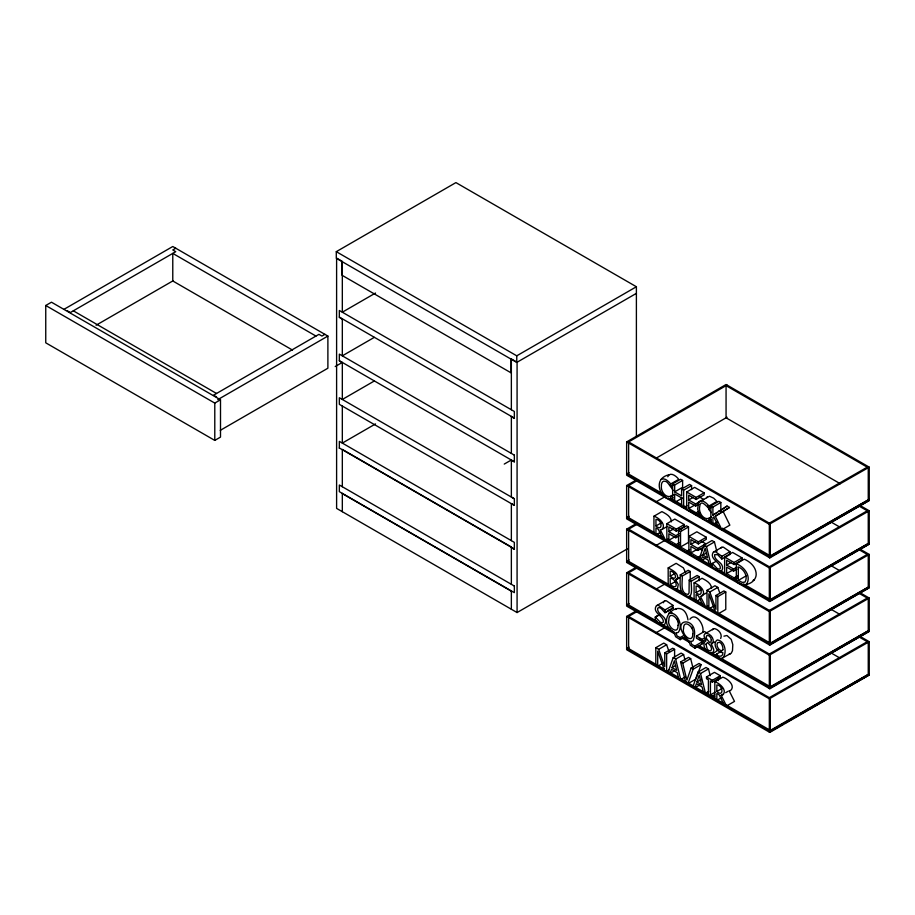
<?xml version="1.0" encoding="UTF-8"?>
<svg xmlns="http://www.w3.org/2000/svg" width="915" height="915" viewBox="0 0 915 915"><rect width="100%" height="100%" fill="white"/><g stroke="black" fill="none" stroke-linecap="round" stroke-linejoin="round"><path stroke-width="1.37" d="M702.754 632.116C704.882 625.643 695.732 611.357 689.91 619.215M700.947 560.826L702.32 556.732L708.107 560.072L709.48 565.745L711.596 566.968L706.494 546.552L704.024 545.123L698.923 559.648L700.947 560.826L705.499 558.196M684.969 659.99L683.608 654.545L681.126 653.116L673.165 657.702L668.076 672.228L670.1 673.394L671.473 669.311L677.26 672.651L678.621 678.324L680.749 679.548L685.289 676.917M710.2 675.716L708.496 668.911L706.014 667.481L698.065 672.067L692.964 686.593L694.988 687.771L696.361 683.677L702.148 687.016L703.521 692.689L705.637 693.913L707.913 692.598M702.88 555.073L705.213 548.177L707.547 557.761L702.88 555.073L706.288 553.106M672.033 667.653L674.355 660.756L676.7 670.34L672.033 667.653L675.442 665.685M696.921 682.018L699.254 675.133L701.588 684.717L696.921 682.018L701.473 679.399M663.444 602.733L663.707 601.956M680.566 661.968L685.77 682.441L687.943 683.699L695.892 679.102L701.096 664.645L699.049 663.455L691.088 668.053L686.902 680.131L682.716 663.215L680.566 661.968L688.526 657.382L690.676 658.628L692.93 667.733M687.943 683.699L693.147 669.231L701.096 664.645M720.688 638.487C722.633 634.461 718.824 629.749 714.924 628.719A6.142 3.546 60 0 0 712.899 629.234L712.488 629.783M667.733 476.749C670.066 471.259 676.517 476.143 678.724 479.334L670.775 483.932C671.576 490.623 668.087 481.027 665.136 481.301C662.277 480.272 661.156 483.921 661.385 486.105C660.584 491.973 667.184 500.116 672.891 494.878M720.7 548.302L721.146 547.708A6.817 3.934 60 0 1 723.41 547.181L729.941 551.711L729.941 554.49L721.832 558.996L717.612 554.662L714.695 554.616C713.654 560.689 723.205 562.039 722.576 568.329C721.992 574.837 714.066 569.244 712.282 566.316L712.282 563.411L715.827 561.524M667.927 539.129L665.663 540.445L660.275 529.739L661.568 529.693C667.172 525.016 658.708 517.513 653.939 516.22L653.939 533.685L655.952 534.84L660.504 532.221M746.4 584.376C751.833 576.484 744.067 566.557 736.301 563.754L736.301 581.231C742.34 588.231 755.584 583.644 756.179 574.803C756.396 567.483 750.552 561.867 744.25 559.168L736.301 563.754M687.977 619.913C683.894 593.835 652.933 618.712 673.451 631.853M675.762 609.504L676.54 608.635M669.139 474.725C659.269 476.921 657.084 484.79 661.19 492.739C663.101 496.182 666.646 499.201 670.775 499.052L673.04 497.737M711.115 516.952C704.722 522.522 698.099 512.777 699.689 506.613C700.959 495.656 710.852 513.944 708.988 505.995L716.948 501.397L713.7 498.183L709.502 496.239L698.591 502.232L697.642 509.106L699.415 514.802L702.869 518.942L708.05 521.093L711.264 519.8M706.54 497.634L707.352 496.788M723.925 636.165L726.968 635.502L731.257 639.436L732.801 644.618L732.48 650.725L731.234 653.219L721.192 658.686L716.445 656.41L716.445 654.179L720.997 651.549M712.293 652.807C717.2 649.387 708.107 644.343 713.174 642.181C713.894 638.224 710.669 634.324 706.963 633.306A6.142 3.546 60 0 0 704.939 633.821C701.839 636.119 707.878 640.866 705.305 641.392L704.504 641.998C701.531 649.536 712.053 657.816 717.978 649.524M717.429 521.927L712.888 524.547L710.875 523.391L710.875 505.915L718.824 501.329L720.837 502.484L712.888 507.082L712.888 515.111L727.036 506.064L729.484 507.482L715.267 516.254L721.901 529.751L729.85 525.153L723.227 511.668M721.866 509.781L727.036 506.064M715.267 516.254L729.484 507.482M722.324 658.457C727.517 653.63 725.229 640.626 717.257 639.928C712.11 643.291 717.017 653.241 722.861 652.498C723.513 656.901 718.412 657.428 716.445 654.179M45.75 305.496L51.469 302.202L220.504 399.786L220.504 437.107L214.785 440.412L45.75 342.816L45.75 305.496L214.785 403.092L220.504 399.786M63.89 309.384L172.775 246.512L327.89 336.068L327.89 368.219L220.24 430.37M175.76 248.239L172.775 249.955L175.76 251.682L70.364 312.53L67.378 310.814M96.098 325.225L173.312 280.653M636.394 293.36L516.769 362.42L336.297 258.27L336.285 251.671L455.922 182.6L636.394 286.75L636.394 436.993M375.527 293.029L342.324 312.198L342.324 261.393L336.606 258.099L336.606 508.397L517.078 612.547L627.782 548.623M324.905 334.341L321.931 336.068L318.946 334.341L213.538 395.2L216.523 396.916M217.759 399.649L327.89 336.068M374.304 337.372L342.324 355.832L342.324 318.809M335.222 366.538L342.324 362.432L342.324 399.466L374.304 380.995M375.527 423.92L342.324 443.089L342.324 406.066M336.285 251.671L516.758 355.821L636.394 286.75M504.257 464.077L511.359 459.982L511.359 497.017L514.344 498.732L514.344 505.377L339.339 404.339L339.339 397.739L514.344 498.778M626.638 441.911L726.064 384.506L869.25 467.165L869.25 500.471L769.812 557.875L626.638 475.205L626.638 441.911L769.321 524.295L869.25 467.165M627.633 442.483L727.059 385.078M629.085 472.643L626.638 474.062L664.587 495.976M627.633 474.633L628.616 474.062L661.945 493.299M655.758 458.392L727.059 417.229M859.357 505.091L869.25 510.799L869.25 544.093L769.812 601.51L626.638 518.839L626.638 485.545L636.451 479.872M627.633 486.117L637.252 480.558M682.613 497.886L674.664 502.484L672.651 501.317L672.651 483.852L680.611 479.266L682.613 480.421L682.613 487.272L674.664 491.87L681.618 495.884L681.618 489.033L689.578 484.435L691.591 485.602L691.591 489.628M670.615 486.643L673.04 485.419M674.664 491.87L674.664 485.019L682.613 480.421M629.085 516.277L626.638 517.696L769.812 600.354L869.25 542.95M627.633 518.267L628.616 517.696L654.545 532.656M655.758 502.026L665.628 496.33M670.775 499.052L670.775 496.285L673.04 494.969M674.664 502.484L674.664 493.928L681.618 497.954L681.618 506.498L683.631 507.665L683.631 490.2L691.591 485.602M699.575 512.926L696.166 514.893L686.707 509.438L686.707 491.961L694.657 487.375L704.115 492.83L704.115 494.901L696.166 499.487L688.709 495.187L688.709 499.979L695.652 503.982L703.612 499.396L698.98 496.719M859.357 548.726L869.25 554.433L869.25 587.727L769.812 645.132L626.638 562.473L626.638 529.167L636.451 523.506M627.633 529.751L637.252 524.192M653.939 516.22L661.9 511.622C665.948 513.761 671.37 516.483 671.37 521.825M688.709 499.979L693.261 497.348M696.166 499.487L696.166 497.428L704.115 492.83M683.631 507.665L687.039 505.698M655.952 525.965L655.952 519.377C662.346 519.446 663.089 532.358 655.952 525.965L661.637 522.682M698.431 511.519L696.166 512.835L688.709 508.534L694.394 505.252M688.709 508.534L688.709 502.038L695.652 506.052L699.06 504.085M679.719 544.631L676.311 546.598L666.852 541.142L666.852 523.666L674.812 519.079L684.271 524.535L684.271 526.605L676.311 531.192L668.865 526.891L668.865 531.684L675.808 535.687L679.216 533.72M662.563 529.144L667.115 526.525M668.865 531.684L673.417 529.053M708.828 508.706L711.104 507.39M708.988 508.797L711.264 507.482M676.311 531.192L676.311 529.133L684.271 524.535M689.567 551.631L687.302 552.935L678.53 547.879L678.53 530.414L686.479 525.816L688.492 526.983L688.492 542.378L680.543 546.976L687.302 550.876L689.567 549.56M629.085 559.9L626.638 561.318L769.812 643.988L869.25 586.584M627.633 561.89L628.616 561.318L668.122 584.125M655.758 545.649L665.628 539.953M680.543 546.976L680.543 531.569L688.492 526.983M679.719 542.561L676.311 544.539L668.865 540.239L674.549 536.956M712.888 515.111L717.429 512.491M708.988 521.115L708.988 518.347L711.264 517.032M668.865 540.239L668.865 533.742L675.808 537.757L679.216 535.79M700.615 558.001L698.339 559.317L688.881 553.85L688.881 536.384L696.841 531.798L706.3 537.254L706.3 539.324L698.339 543.91L690.894 539.61L690.894 544.402L697.836 548.405L705.785 543.807L701.164 541.142M674.607 633.798L626.638 606.096L626.638 572.801L636.451 567.128M627.633 573.373L637.252 567.815M690.894 544.402L695.434 541.772M698.339 543.91L698.339 541.852L706.3 537.254M704.024 545.123L711.973 540.536L714.455 541.966L716.834 551.493M701.748 555.279L698.339 557.246L690.894 552.946L696.578 549.675M690.894 552.946L690.894 546.461L697.836 550.464L704.653 546.529M679.021 577.914L675.613 579.893L678.255 584.308L677.512 588.631L675.041 589.031L668.179 585.394L668.179 567.929L676.139 563.331L683.368 567.838L685.69 572.79M706.494 546.552L714.455 541.966M670.192 576.187L670.192 571.074C676.311 571.738 678.141 582.683 670.192 576.187L674.744 573.568M713.826 551.905L721.775 547.319M629.085 603.534L626.638 604.952L674.447 632.551M690.23 571.475L682.27 576.061C682.682 581.277 679.536 593.629 688.057 594.441L689.052 592.92L689.189 580.053L697.15 575.466L699.163 576.622L691.202 581.219C690.756 584.513 694.176 600.423 685.724 595.894C678.152 591.879 680.474 581.711 680.257 574.906L688.217 570.308L690.23 571.475L690.23 581.002M627.633 605.524L628.616 604.952L657.004 621.342M655.758 589.283L664.393 584.296M675.613 579.984L679.021 578.017M670.192 584.571L670.192 578.12C677.066 578.818 679.262 591.845 670.192 584.571L675.876 581.3M721.832 558.996L721.981 556.309L729.941 551.711M737.49 577.983L734.082 579.95L724.623 574.483L724.623 557.018L732.583 552.431L742.031 557.887L742.031 559.957L734.082 564.544L726.636 560.243L726.636 565.035L733.578 569.038L736.987 567.071M859.357 635.982L869.25 641.689L869.25 674.984L769.812 732.4L626.638 649.73L626.638 616.436L636.451 610.763M627.633 617.007L637.252 611.449M700.65 598.89L696.098 601.51L694.085 600.354L694.085 582.889L702.045 578.291C706.094 580.43 711.515 583.152 711.515 588.494M726.636 565.035L731.177 562.405M656.833 605.558L664.782 600.961M734.082 564.544L734.082 562.485L742.031 557.887M737.49 575.912L734.082 577.88L726.636 573.579L733.453 569.645M659.829 614.434L655.289 617.065L655.289 619.97C657.073 622.898 664.999 628.491 665.582 621.983C666.212 615.692 656.661 614.331 657.702 608.269L658.354 607.766C661.831 606.199 665.8 616.756 664.988 609.95L672.948 605.364L666.417 600.823A6.817 3.934 60 0 0 664.153 601.361M696.098 592.634L696.098 586.035C702.491 586.115 703.235 599.028 696.098 592.634L701.782 589.351M726.636 573.579L726.636 567.094L733.578 571.097L736.987 569.13M655.289 617.065L659.978 614.514M664.839 612.65L672.948 608.143L672.948 605.364M664.988 612.741L672.948 608.143M714.558 605.616L708.885 608.887L706.998 607.812L706.998 590.335L714.958 585.749L717.806 587.396L719.682 592.726M701.553 595.745L706.106 593.126M769.321 556.434L868.255 499.887L868.255 467.748L726.064 385.65L726.064 417.8L840.256 483.726M722.495 529.408L769.812 556.732L869.25 499.316M706.998 590.335L709.857 591.982L717.806 587.396M738.313 580.396L738.313 566.911C743.964 569.153 748.413 576.496 744.947 582.112L742.191 582.386L738.313 580.396L746.263 575.798M709.857 591.982L715.942 609.333L715.942 595.505L723.902 590.907L725.778 591.994L725.778 609.459L717.818 614.057L715.564 612.753L708.885 593.824L708.885 608.887M629.085 647.168L626.638 648.575L769.812 731.245L869.25 673.84M717.818 614.057L717.818 596.58L725.778 591.994M627.633 649.158L628.616 648.575L664.416 669.242M655.758 632.917L665.628 627.221M626.638 485.545L769.321 567.918L869.25 510.799M696.098 601.51L696.098 594.567L698.397 595.894L703.189 605.604L705.808 607.114L708.073 605.799M663.375 662.952L657.702 666.234L655.815 665.148L655.815 647.683L663.775 643.096L666.623 644.743L668.968 651.411M655.815 647.683L658.674 649.33L666.623 644.743M673.92 632.116L675.647 636.749L680.2 639.665L680.2 637.549L683.608 635.582M680.2 639.665L684.74 637.034M658.674 649.33L664.759 666.68L664.759 652.841L672.708 648.255L674.595 649.341L674.595 657.405M705.591 639.539L702.182 641.507L696.452 638.201L696.452 636.074L704.413 631.476L706.7 632.803M657.702 666.234L657.702 651.171L664.382 670.1L666.635 671.404L666.635 653.928L674.595 649.341M705.511 633.455L713.46 628.857M769.321 600.068L868.255 543.521L868.255 511.371L858.67 505.835M702.182 641.507L702.182 639.379L704.458 638.064M688.64 640.614L690.379 645.247L694.92 648.163L694.92 646.047L702.869 641.461L699.117 638.99M673.165 657.702L675.647 659.132L683.608 654.545M694.92 648.163L702.869 643.565L702.869 641.461M711.024 643.954L714.432 641.918M666.635 671.404L668.911 670.089M869.25 554.433L769.321 611.552L626.638 529.167M682.716 663.215L690.676 658.628M670.1 673.394L674.652 670.775M698.065 672.067L700.535 673.509L708.496 668.911M714.626 696.475L712.35 697.79L706.483 694.405L706.483 692.621L708.416 693.73L708.416 679.834L706.483 678.713L706.483 676.94L714.443 672.342L720.311 675.727L720.311 677.512L712.35 682.11L710.429 680.989L710.429 694.897L712.35 696.006L714.626 694.702M769.321 643.702L868.255 587.156L868.255 555.005L858.67 549.469M694.988 687.771L699.54 685.141M712.35 682.11L712.35 680.325L720.311 675.727M714.832 681.755L722.793 677.169C727.551 678.461 736.015 685.964 730.422 690.642L729.118 690.688L734.505 701.393L726.544 705.991L723.937 704.481L719.144 694.771L716.845 693.444L716.845 700.387L714.832 699.22L714.832 681.755C719.602 683.048 728.054 690.551 722.461 695.24L721.169 695.274L726.544 705.991M696.75 646.573L769.812 688.766L869.25 631.361L869.25 598.055L769.321 655.186L626.638 572.801M706.483 692.621L708.759 691.305M710.429 694.897L714.97 692.266M716.845 691.5L716.845 684.912C723.239 684.992 723.982 697.893 716.845 691.5L722.53 688.229M721.169 695.274L723.433 693.959M725.709 692.655L727.985 691.34M716.845 700.387L721.397 697.756M769.321 687.325L868.255 630.778L868.255 598.639L858.67 593.092M697.859 646.07L769.812 687.611L869.25 630.206M626.638 616.436L769.321 698.808L869.25 641.689M769.321 730.959L868.255 674.412L868.255 642.261L858.67 636.726M867.271 467.165L769.321 523.14L628.616 441.911L628.616 474.062M869.25 500.471L769.321 557.59L769.321 523.14L770.316 523.712L770.316 555.863L722.427 528.207M628.616 517.696L628.616 485.545L769.321 566.774L867.271 510.799M869.25 544.093L769.321 601.212L769.321 567.918M867.271 554.433L769.321 610.396L628.616 529.167L628.616 561.318M770.556 644.137L869.25 587.727M867.271 598.055L769.321 654.031L628.616 572.801L628.616 604.952M786.591 678.61L769.321 688.48L769.321 654.031L770.316 654.602L770.316 686.753L721.192 658.388M789.062 677.192L869.25 631.361M628.616 648.575L628.616 616.436L769.321 697.665L867.271 641.689M782.885 724.348L769.321 732.103L769.321 698.808M785.356 722.942L869.25 674.984M668.591 613.233C677.535 611.266 683.391 625.62 678.37 632.219A7.961 4.598 60 0 1 675.865 632.745L677.1 636.005L680.2 637.549M661.179 479.323C664.931 477.516 668.499 481.336 670.775 483.932M699.403 501.386C703.143 499.579 706.712 503.399 708.988 505.995M753.091 580.339L754.36 579.778M729.141 654.088L730.273 653.87M675.613 579.893L677.169 579.264C679.685 573.522 672.125 569.999 668.179 567.929M701.725 643.154L702.869 643.565M830.431 521.676L840.256 527.349M831.655 566.019L839.021 570.274M672.651 483.852L674.664 485.019M681.618 489.033L683.631 490.2M686.707 491.961L696.166 497.428M710.875 505.915L712.888 507.082M719.076 510.662L721.535 512.068M859.357 592.348L869.25 598.055M670.581 498.286L673.051 499.716M675.522 501.134L681.698 504.703M684.157 506.121L686.627 507.55M697.733 513.967L701.439 516.094M708.851 520.372L711.321 521.802M713.78 523.22L718.721 526.079M668.282 498.103L686.765 508.774M689.235 510.204L704.012 518.736M706.483 520.155L720.036 527.989M721.901 529.751L719.282 528.241L713.769 516.929L712.888 517.57L712.888 524.547M339.339 317.082L514.344 418.121M511.359 416.691L514.344 418.418L514.344 411.476L339.339 310.482L339.339 317.425L342.324 319.141M830.431 608.944L840.256 614.617M679.136 528.424L681.446 529.762M666.852 523.666L676.311 529.133M678.53 530.414L680.543 531.569M688.881 536.384L698.339 541.852M724.623 557.018L734.082 562.485M699.906 548.977L702.034 550.201M712.282 563.411L717.108 568.455L719.144 569.187L720.265 568.547C721.294 562.073 708.988 559.477 713.197 552.305A6.817 3.934 60 0 1 715.45 551.768L721.981 556.309M315.961 336.068L172.775 253.398L172.775 280.962L292.503 350.079M657.004 534.074L663.181 537.643M676.757 545.477L679.227 546.907M701.439 559.728L710.086 564.715M719.956 570.422L724.897 573.27M734.768 578.966L737.238 580.396M743.403 583.953L770.316 599.497L770.316 567.346L769.321 566.774M665.663 540.445L663.043 538.935L658.251 529.225L655.952 527.898L655.952 534.84M514.344 455.144L339.339 354.116L339.339 360.91L342.324 362.637M339.339 360.716L514.344 461.755M511.359 460.176L514.344 461.903L514.344 455.098M830.431 652.567L840.256 658.24M680.257 574.906L682.27 576.061M689.189 580.053L691.202 581.219M694.085 582.889C698.854 584.182 707.318 591.685 701.713 596.363L700.421 596.408L705.808 607.114M715.942 595.505L717.818 596.58M676.757 589.111L681.698 591.959M689.098 596.237L702.674 604.072M710.086 608.349L716.251 611.906M718.721 613.336L770.316 643.131L770.316 610.98L769.321 610.396L769.321 644.846M514.344 505.332L511.359 503.616L511.359 540.639M696.452 636.074L702.182 639.379M659.475 622.76L670.581 629.177M698.969 645.567L707.615 650.554M711.321 652.692L717.486 656.249M683.07 637.538L689.235 641.095M681.984 638.052L689.361 642.319M694.92 646.047L691.82 644.503L690.585 641.243A7.961 4.598 60 0 0 693.09 640.717C702.251 615.292 665.983 616.127 688.171 640.351M339.339 447.973L514.344 549.011M511.359 547.65L514.344 549.366L514.344 542.366L339.339 441.373L339.339 448.373M73.337 310.814L216.523 393.473M664.759 652.841L666.635 653.928M691.088 668.053L693.147 669.231M706.483 676.94L712.35 680.325M666.886 670.672L677.992 677.077M680.463 678.507L706.38 693.467M708.851 694.897L723.662 703.441M726.121 704.87L770.316 730.387L770.316 698.237L769.321 697.665M342.324 493.608L511.359 591.204M668.991 609.893L671.885 612.718M711.321 512.663L708.965 509.666L707.65 505.297M673.108 490.6L669.711 484.813M664.988 609.95L658.457 605.421A6.817 3.934 60 0 0 656.204 605.959C651.995 613.13 664.301 615.726 663.272 622.2L662.151 622.84L660.115 622.108L655.426 617.145M671.965 606.862L672.788 608.052M678.061 621.514L678.747 622.703M691.843 627.244L692.243 628.685M677.123 618.746L677.512 620.187M700.535 673.509L705.637 693.913M675.647 659.132L680.749 679.548M769.812 556.732L769.812 557.875M769.812 600.354L769.812 601.51M769.812 643.988L769.812 645.132M769.812 687.611L769.812 688.766M769.812 731.245L769.812 732.4M734.082 577.88L734.082 579.95M733.578 569.038L733.578 571.097M720.837 502.484L720.837 510.524M718.378 677.786L718.378 680.577M712.35 696.006L712.35 697.79M699.163 576.622L699.163 580.716M698.339 557.246L698.339 559.317M697.836 548.405L697.836 550.464M696.166 512.835L696.166 514.893M695.652 503.982L695.652 506.052M687.302 550.876L687.302 552.935M676.311 544.539L676.311 546.598M675.808 535.687L675.808 537.757M517.078 612.547L517.078 362.249L511.359 358.943L511.359 409.748M516.758 355.821L516.769 362.42M511.359 416.348L511.359 453.382M511.359 584.319L511.359 546.998L342.324 449.414L342.324 486.723M511.359 590.873L511.359 609.287M511.05 359.172L511.05 372.828L342.004 275.243L342.004 261.576M342.324 493.322L342.324 511.691M214.785 403.092L214.785 440.412M722.907 649.764C720.906 653.23 715.073 646.024 717.612 642.696C721.089 640.42 723.399 647.054 722.907 649.764M678.049 625.425C678.267 635.982 666.6 626.329 668.865 620.118C668.625 609.527 680.325 619.215 678.049 625.425M692.781 633.923C692.987 644.48 681.32 634.827 683.585 628.616C683.345 618.037 695.045 627.713 692.781 633.923M711.332 639.974L711.024 641.689L709.823 642.605L707.055 639.402A3.065 1.773 60 0 1 706.243 636.897L706.952 635.399L708.77 635.742L710.658 637.618L711.332 639.974M706.003 644.149L707.158 649.032L708.793 650.554L710.852 650.851L711.618 648.884L710.715 646.013L707.627 642.49L706.003 644.149M514.344 586.035L339.339 485.007L339.339 491.652L514.344 592.645L514.344 585.989"/></g></svg>
